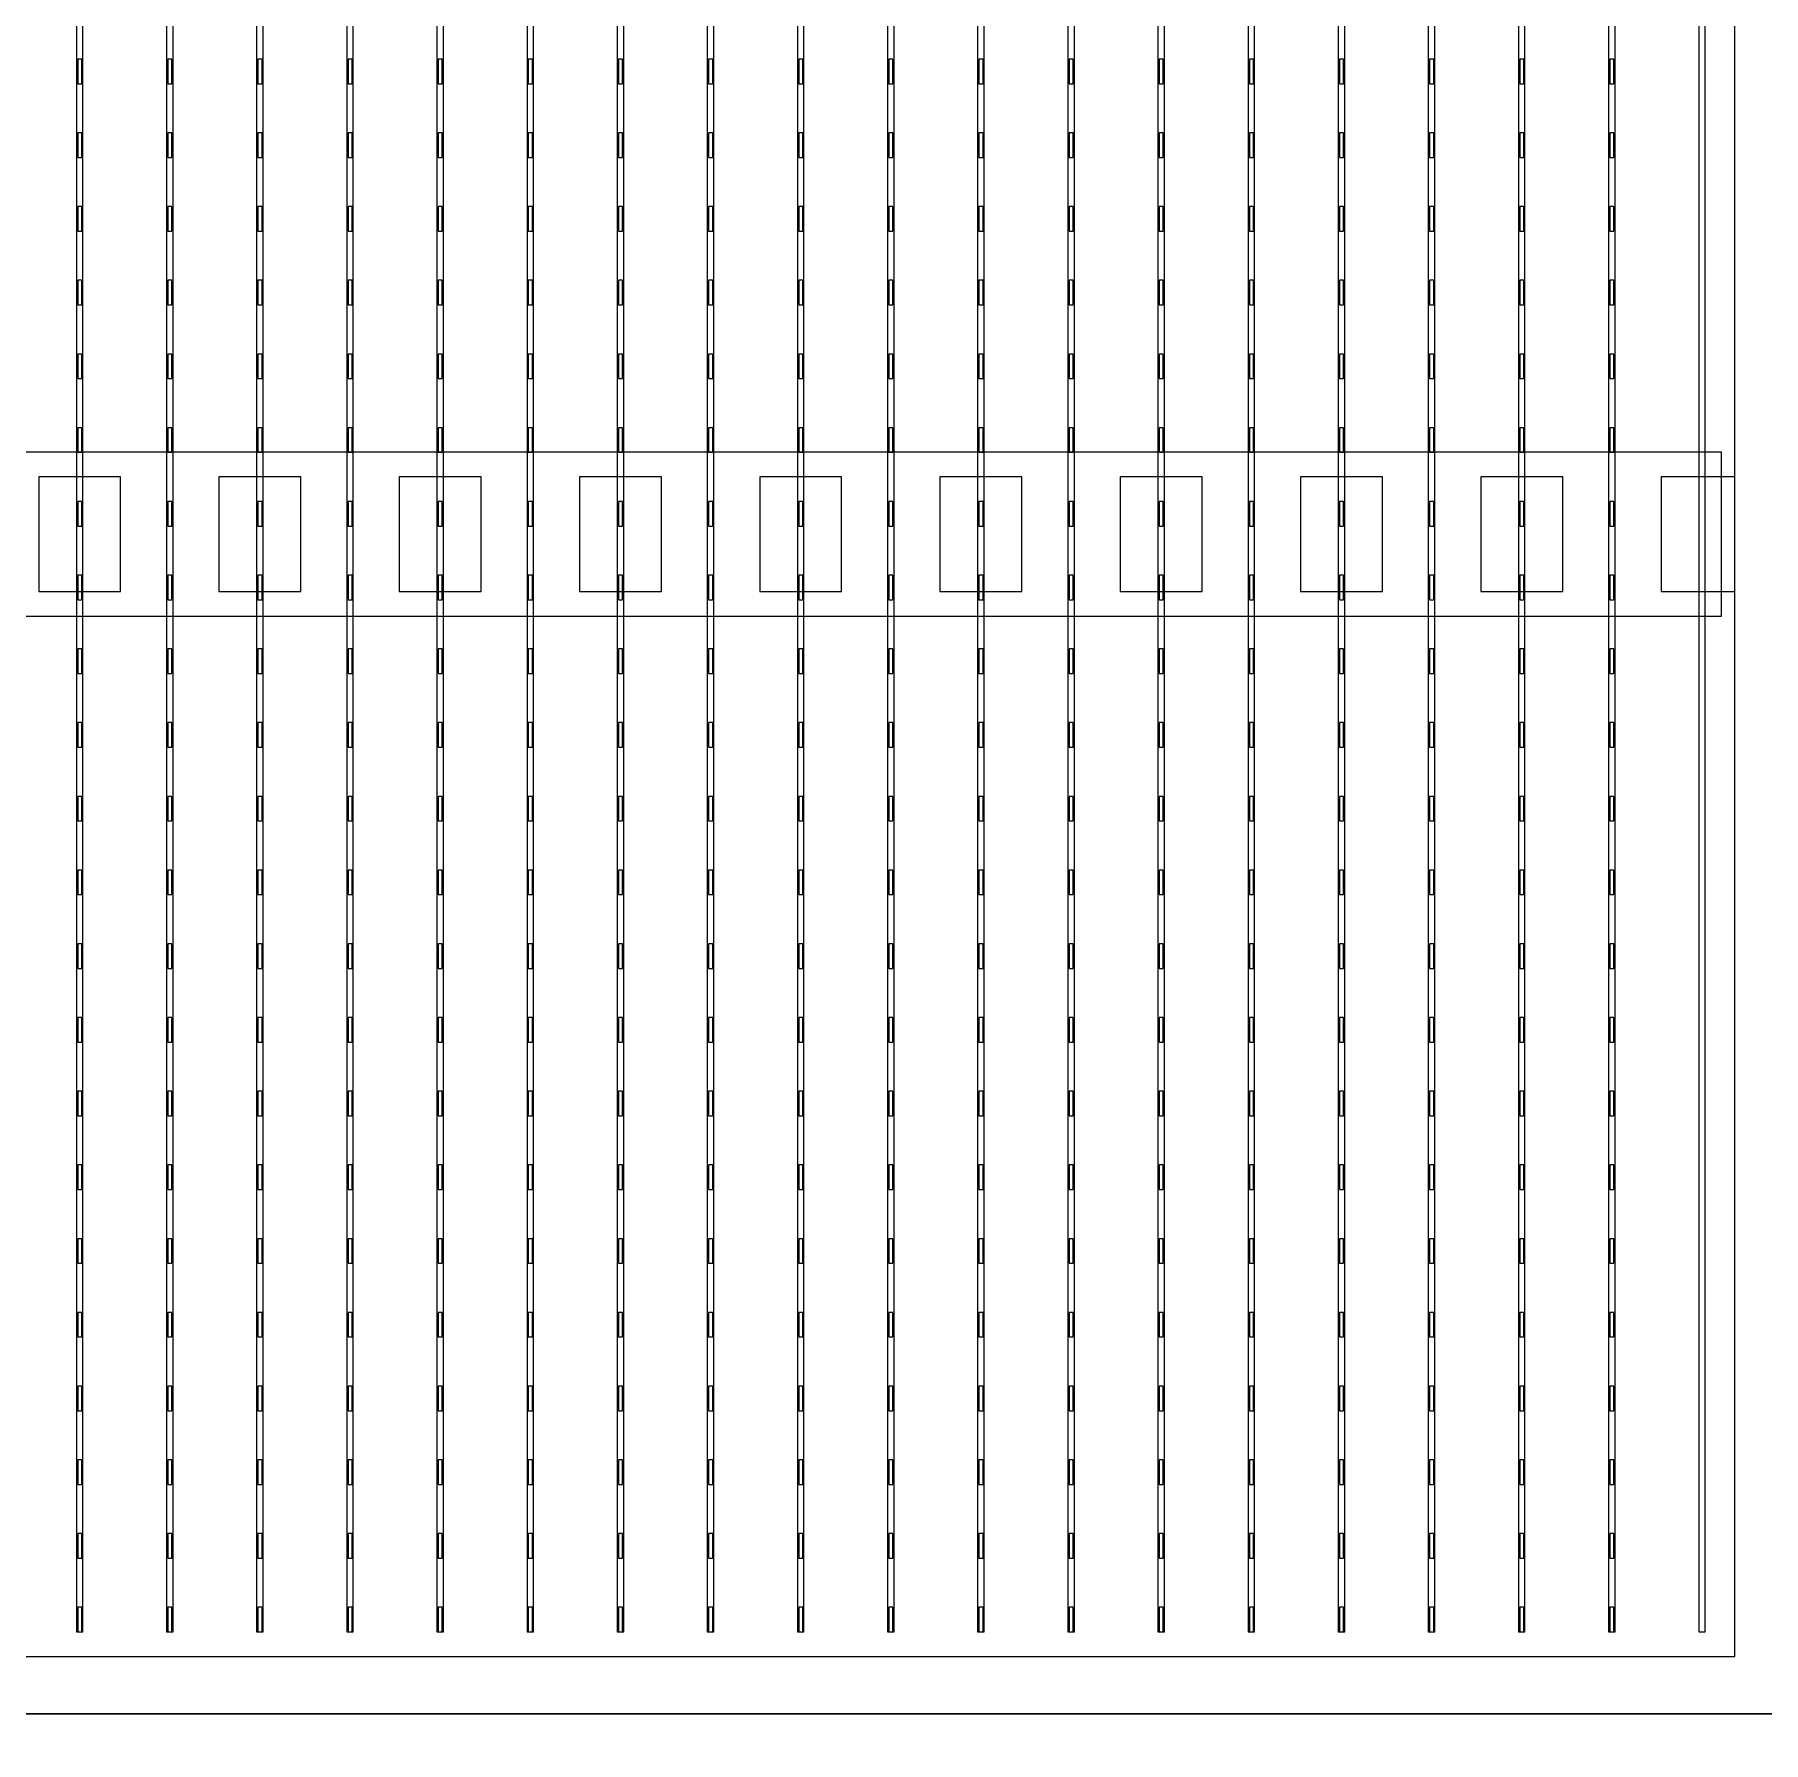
# Model space of a CAD drawing. Header units: millimetres. Extents: x -18 to 142, y -7 to 153.
# Drawn here: x 9.64 to 20.2, y 62.02 to 72.45 of the extents above; entities that cross this region are included whole.
import ezdxf

# ---------------------------------------------------------------- set-up
doc = ezdxf.new("R2010")
doc.units = ezdxf.units.MM
for name, color, linetype in [('BUSBARS', 3, 'Continuous'), ('CELLS', 5, 'Continuous'), ('CONTACT_PADS', 2, 'Continuous'), ('DICING', 4, 'Continuous'), ('FINGERS', 1, 'Continuous'), ('INSULATION', 2, 'Continuous')]:
    doc.layers.add(name, color=color, linetype=linetype)

msp = doc.modelspace()

# ---------------------------------------------------------------- linework, layer by layer
at = {"layer": 'BUSBARS'}
msp.add_lwpolyline([(19.94, 68.9), (19.94, 69.9), (-0.1, 69.9), (-0.1, 68.9), (19.94, 68.9)], close=True, dxfattribs=at)
at = {"layer": 'CELLS'}
for points in [[(20.37, 62.2), (20.37, 83.1), (-0.53, 83.1), (-0.53, 62.2), (20.37, 62.2)], [(20.37, 41.3), (20.37, 62.2), (-0.53, 62.2), (-0.53, 41.3), (20.37, 41.3)]]:
    msp.add_lwpolyline(points, close=True, dxfattribs=at)
at = {"layer": 'CONTACT_PADS'}
for points in [[(9.933, 72.15), (9.933, 72.3), (9.908, 72.3), (9.908, 72.15), (9.933, 72.15)], [(10.483, 72.15), (10.483, 72.3), (10.458, 72.3), (10.458, 72.15), (10.483, 72.15)], [(11.033, 72.15), (11.033, 72.3), (11.008, 72.3), (11.008, 72.15), (11.033, 72.15)], [(11.583, 72.15), (11.583, 72.3), (11.558, 72.3), (11.558, 72.15), (11.583, 72.15)], [(12.133, 72.15), (12.133, 72.3), (12.108, 72.3), (12.108, 72.15), (12.133, 72.15)], [(12.683, 72.15), (12.683, 72.3), (12.658, 72.3), (12.658, 72.15), (12.683, 72.15)], [(13.233, 72.15), (13.233, 72.3), (13.208, 72.3), (13.208, 72.15), (13.233, 72.15)], [(13.783, 72.15), (13.783, 72.3), (13.758, 72.3), (13.758, 72.15), (13.783, 72.15)], [(14.333, 72.15), (14.333, 72.3), (14.308, 72.3), (14.308, 72.15), (14.333, 72.15)], [(14.883, 72.15), (14.883, 72.3), (14.858, 72.3), (14.858, 72.15), (14.883, 72.15)], [(15.433, 72.15), (15.433, 72.3), (15.408, 72.3), (15.408, 72.15), (15.433, 72.15)], [(15.983, 72.15), (15.983, 72.3), (15.958, 72.3), (15.958, 72.15), (15.983, 72.15)], [(16.533, 72.15), (16.533, 72.3), (16.508, 72.3), (16.508, 72.15), (16.533, 72.15)], [(17.083, 72.15), (17.083, 72.3), (17.058, 72.3), (17.058, 72.15), (17.083, 72.15)], [(17.633, 72.15), (17.633, 72.3), (17.608, 72.3), (17.608, 72.15), (17.633, 72.15)], [(18.183, 72.15), (18.183, 72.3), (18.158, 72.3), (18.158, 72.15), (18.183, 72.15)], [(18.733, 72.15), (18.733, 72.3), (18.708, 72.3), (18.708, 72.15), (18.733, 72.15)], [(19.283, 72.15), (19.283, 72.3), (19.258, 72.3), (19.258, 72.15), (19.283, 72.15)], [(9.933, 71.7), (9.933, 71.85), (9.908, 71.85), (9.908, 71.7), (9.933, 71.7)], [(10.483, 71.7), (10.483, 71.85), (10.458, 71.85), (10.458, 71.7), (10.483, 71.7)], [(11.033, 71.7), (11.033, 71.85), (11.008, 71.85), (11.008, 71.7), (11.033, 71.7)], [(11.583, 71.7), (11.583, 71.85), (11.558, 71.85), (11.558, 71.7), (11.583, 71.7)], [(12.133, 71.7), (12.133, 71.85), (12.108, 71.85), (12.108, 71.7), (12.133, 71.7)], [(12.683, 71.7), (12.683, 71.85), (12.658, 71.85), (12.658, 71.7), (12.683, 71.7)], [(13.233, 71.7), (13.233, 71.85), (13.208, 71.85), (13.208, 71.7), (13.233, 71.7)], [(13.783, 71.7), (13.783, 71.85), (13.758, 71.85), (13.758, 71.7), (13.783, 71.7)], [(14.333, 71.7), (14.333, 71.85), (14.308, 71.85), (14.308, 71.7), (14.333, 71.7)], [(14.883, 71.7), (14.883, 71.85), (14.858, 71.85), (14.858, 71.7), (14.883, 71.7)], [(15.433, 71.7), (15.433, 71.85), (15.408, 71.85), (15.408, 71.7), (15.433, 71.7)], [(15.983, 71.7), (15.983, 71.85), (15.958, 71.85), (15.958, 71.7), (15.983, 71.7)], [(16.533, 71.7), (16.533, 71.85), (16.508, 71.85), (16.508, 71.7), (16.533, 71.7)], [(17.083, 71.7), (17.083, 71.85), (17.058, 71.85), (17.058, 71.7), (17.083, 71.7)], [(17.633, 71.7), (17.633, 71.85), (17.608, 71.85), (17.608, 71.7), (17.633, 71.7)], [(18.183, 71.7), (18.183, 71.85), (18.158, 71.85), (18.158, 71.7), (18.183, 71.7)], [(18.733, 71.7), (18.733, 71.85), (18.708, 71.85), (18.708, 71.7), (18.733, 71.7)], [(19.283, 71.7), (19.283, 71.85), (19.258, 71.85), (19.258, 71.7), (19.283, 71.7)], [(9.933, 71.25), (9.933, 71.4), (9.908, 71.4), (9.908, 71.25), (9.933, 71.25)], [(10.483, 71.25), (10.483, 71.4), (10.458, 71.4), (10.458, 71.25), (10.483, 71.25)], [(11.033, 71.25), (11.033, 71.4), (11.008, 71.4), (11.008, 71.25), (11.033, 71.25)], [(11.583, 71.25), (11.583, 71.4), (11.558, 71.4), (11.558, 71.25), (11.583, 71.25)], [(12.133, 71.25), (12.133, 71.4), (12.108, 71.4), (12.108, 71.25), (12.133, 71.25)], [(12.683, 71.25), (12.683, 71.4), (12.658, 71.4), (12.658, 71.25), (12.683, 71.25)], [(13.233, 71.25), (13.233, 71.4), (13.208, 71.4), (13.208, 71.25), (13.233, 71.25)], [(13.783, 71.25), (13.783, 71.4), (13.758, 71.4), (13.758, 71.25), (13.783, 71.25)], [(14.333, 71.25), (14.333, 71.4), (14.308, 71.4), (14.308, 71.25), (14.333, 71.25)], [(14.883, 71.25), (14.883, 71.4), (14.858, 71.4), (14.858, 71.25), (14.883, 71.25)], [(15.433, 71.25), (15.433, 71.4), (15.408, 71.4), (15.408, 71.25), (15.433, 71.25)], [(15.983, 71.25), (15.983, 71.4), (15.958, 71.4), (15.958, 71.25), (15.983, 71.25)], [(16.533, 71.25), (16.533, 71.4), (16.508, 71.4), (16.508, 71.25), (16.533, 71.25)], [(17.083, 71.25), (17.083, 71.4), (17.058, 71.4), (17.058, 71.25), (17.083, 71.25)], [(17.633, 71.25), (17.633, 71.4), (17.608, 71.4), (17.608, 71.25), (17.633, 71.25)], [(18.183, 71.25), (18.183, 71.4), (18.158, 71.4), (18.158, 71.25), (18.183, 71.25)], [(18.733, 71.25), (18.733, 71.4), (18.708, 71.4), (18.708, 71.25), (18.733, 71.25)], [(19.283, 71.25), (19.283, 71.4), (19.258, 71.4), (19.258, 71.25), (19.283, 71.25)], [(9.933, 70.8), (9.933, 70.95), (9.908, 70.95), (9.908, 70.8), (9.933, 70.8)], [(10.483, 70.8), (10.483, 70.95), (10.458, 70.95), (10.458, 70.8), (10.483, 70.8)], [(11.033, 70.8), (11.033, 70.95), (11.008, 70.95), (11.008, 70.8), (11.033, 70.8)], [(11.583, 70.8), (11.583, 70.95), (11.558, 70.95), (11.558, 70.8), (11.583, 70.8)], [(12.133, 70.8), (12.133, 70.95), (12.108, 70.95), (12.108, 70.8), (12.133, 70.8)], [(12.683, 70.8), (12.683, 70.95), (12.658, 70.95), (12.658, 70.8), (12.683, 70.8)], [(13.233, 70.8), (13.233, 70.95), (13.208, 70.95), (13.208, 70.8), (13.233, 70.8)], [(13.783, 70.8), (13.783, 70.95), (13.758, 70.95), (13.758, 70.8), (13.783, 70.8)], [(14.333, 70.8), (14.333, 70.95), (14.308, 70.95), (14.308, 70.8), (14.333, 70.8)], [(14.883, 70.8), (14.883, 70.95), (14.858, 70.95), (14.858, 70.8), (14.883, 70.8)], [(15.433, 70.8), (15.433, 70.95), (15.408, 70.95), (15.408, 70.8), (15.433, 70.8)], [(15.983, 70.8), (15.983, 70.95), (15.958, 70.95), (15.958, 70.8), (15.983, 70.8)], [(16.533, 70.8), (16.533, 70.95), (16.508, 70.95), (16.508, 70.8), (16.533, 70.8)], [(17.083, 70.8), (17.083, 70.95), (17.058, 70.95), (17.058, 70.8), (17.083, 70.8)], [(17.633, 70.8), (17.633, 70.95), (17.608, 70.95), (17.608, 70.8), (17.633, 70.8)], [(18.183, 70.8), (18.183, 70.95), (18.158, 70.95), (18.158, 70.8), (18.183, 70.8)], [(18.733, 70.8), (18.733, 70.95), (18.708, 70.95), (18.708, 70.8), (18.733, 70.8)], [(19.283, 70.8), (19.283, 70.95), (19.258, 70.95), (19.258, 70.8), (19.283, 70.8)], [(9.933, 70.35), (9.933, 70.5), (9.908, 70.5), (9.908, 70.35), (9.933, 70.35)], [(10.483, 70.35), (10.483, 70.5), (10.458, 70.5), (10.458, 70.35), (10.483, 70.35)], [(11.033, 70.35), (11.033, 70.5), (11.008, 70.5), (11.008, 70.35), (11.033, 70.35)], [(11.583, 70.35), (11.583, 70.5), (11.558, 70.5), (11.558, 70.35), (11.583, 70.35)], [(12.133, 70.35), (12.133, 70.5), (12.108, 70.5), (12.108, 70.35), (12.133, 70.35)], [(12.683, 70.35), (12.683, 70.5), (12.658, 70.5), (12.658, 70.35), (12.683, 70.35)], [(13.233, 70.35), (13.233, 70.5), (13.208, 70.5), (13.208, 70.35), (13.233, 70.35)], [(13.783, 70.35), (13.783, 70.5), (13.758, 70.5), (13.758, 70.35), (13.783, 70.35)], [(14.333, 70.35), (14.333, 70.5), (14.308, 70.5), (14.308, 70.35), (14.333, 70.35)], [(14.883, 70.35), (14.883, 70.5), (14.858, 70.5), (14.858, 70.35), (14.883, 70.35)], [(15.433, 70.35), (15.433, 70.5), (15.408, 70.5), (15.408, 70.35), (15.433, 70.35)], [(15.983, 70.35), (15.983, 70.5), (15.958, 70.5), (15.958, 70.35), (15.983, 70.35)], [(16.533, 70.35), (16.533, 70.5), (16.508, 70.5), (16.508, 70.35), (16.533, 70.35)], [(17.083, 70.35), (17.083, 70.5), (17.058, 70.5), (17.058, 70.35), (17.083, 70.35)], [(17.633, 70.35), (17.633, 70.5), (17.608, 70.5), (17.608, 70.35), (17.633, 70.35)], [(18.183, 70.35), (18.183, 70.5), (18.158, 70.5), (18.158, 70.35), (18.183, 70.35)], [(18.733, 70.35), (18.733, 70.5), (18.708, 70.5), (18.708, 70.35), (18.733, 70.35)], [(19.283, 70.35), (19.283, 70.5), (19.258, 70.5), (19.258, 70.35), (19.283, 70.35)], [(9.933, 69.9), (9.933, 70.05), (9.908, 70.05), (9.908, 69.9), (9.933, 69.9)], [(10.483, 69.9), (10.483, 70.05), (10.458, 70.05), (10.458, 69.9), (10.483, 69.9)], [(11.033, 69.9), (11.033, 70.05), (11.008, 70.05), (11.008, 69.9), (11.033, 69.9)], [(11.583, 69.9), (11.583, 70.05), (11.558, 70.05), (11.558, 69.9), (11.583, 69.9)], [(12.133, 69.9), (12.133, 70.05), (12.108, 70.05), (12.108, 69.9), (12.133, 69.9)], [(12.683, 69.9), (12.683, 70.05), (12.658, 70.05), (12.658, 69.9), (12.683, 69.9)], [(13.233, 69.9), (13.233, 70.05), (13.208, 70.05), (13.208, 69.9), (13.233, 69.9)], [(13.783, 69.9), (13.783, 70.05), (13.758, 70.05), (13.758, 69.9), (13.783, 69.9)], [(14.333, 69.9), (14.333, 70.05), (14.308, 70.05), (14.308, 69.9), (14.333, 69.9)], [(14.883, 69.9), (14.883, 70.05), (14.858, 70.05), (14.858, 69.9), (14.883, 69.9)], [(15.433, 69.9), (15.433, 70.05), (15.408, 70.05), (15.408, 69.9), (15.433, 69.9)], [(15.983, 69.9), (15.983, 70.05), (15.958, 70.05), (15.958, 69.9), (15.983, 69.9)], [(16.533, 69.9), (16.533, 70.05), (16.508, 70.05), (16.508, 69.9), (16.533, 69.9)], [(17.083, 69.9), (17.083, 70.05), (17.058, 70.05), (17.058, 69.9), (17.083, 69.9)], [(17.633, 69.9), (17.633, 70.05), (17.608, 70.05), (17.608, 69.9), (17.633, 69.9)], [(18.183, 69.9), (18.183, 70.05), (18.158, 70.05), (18.158, 69.9), (18.183, 69.9)], [(18.733, 69.9), (18.733, 70.05), (18.708, 70.05), (18.708, 69.9), (18.733, 69.9)], [(19.283, 69.9), (19.283, 70.05), (19.258, 70.05), (19.258, 69.9), (19.283, 69.9)], [(9.933, 69.45), (9.933, 69.6), (9.908, 69.6), (9.908, 69.45), (9.933, 69.45)], [(10.483, 69.45), (10.483, 69.6), (10.458, 69.6), (10.458, 69.45), (10.483, 69.45)], [(11.033, 69.45), (11.033, 69.6), (11.008, 69.6), (11.008, 69.45), (11.033, 69.45)], [(11.583, 69.45), (11.583, 69.6), (11.558, 69.6), (11.558, 69.45), (11.583, 69.45)], [(12.133, 69.45), (12.133, 69.6), (12.108, 69.6), (12.108, 69.45), (12.133, 69.45)], [(12.683, 69.45), (12.683, 69.6), (12.658, 69.6), (12.658, 69.45), (12.683, 69.45)], [(13.233, 69.45), (13.233, 69.6), (13.208, 69.6), (13.208, 69.45), (13.233, 69.45)], [(13.783, 69.45), (13.783, 69.6), (13.758, 69.6), (13.758, 69.45), (13.783, 69.45)], [(14.333, 69.45), (14.333, 69.6), (14.308, 69.6), (14.308, 69.45), (14.333, 69.45)], [(14.883, 69.45), (14.883, 69.6), (14.858, 69.6), (14.858, 69.45), (14.883, 69.45)], [(15.433, 69.45), (15.433, 69.6), (15.408, 69.6), (15.408, 69.45), (15.433, 69.45)], [(15.983, 69.45), (15.983, 69.6), (15.958, 69.6), (15.958, 69.45), (15.983, 69.45)], [(16.533, 69.45), (16.533, 69.6), (16.508, 69.6), (16.508, 69.45), (16.533, 69.45)], [(17.083, 69.45), (17.083, 69.6), (17.058, 69.6), (17.058, 69.45), (17.083, 69.45)], [(17.633, 69.45), (17.633, 69.6), (17.608, 69.6), (17.608, 69.45), (17.633, 69.45)], [(18.183, 69.45), (18.183, 69.6), (18.158, 69.6), (18.158, 69.45), (18.183, 69.45)], [(18.733, 69.45), (18.733, 69.6), (18.708, 69.6), (18.708, 69.45), (18.733, 69.45)], [(19.283, 69.45), (19.283, 69.6), (19.258, 69.6), (19.258, 69.45), (19.283, 69.45)], [(9.933, 69), (9.933, 69.15), (9.908, 69.15), (9.908, 69), (9.933, 69)], [(10.483, 69), (10.483, 69.15), (10.458, 69.15), (10.458, 69), (10.483, 69)], [(11.033, 69), (11.033, 69.15), (11.008, 69.15), (11.008, 69), (11.033, 69)], [(11.583, 69), (11.583, 69.15), (11.558, 69.15), (11.558, 69), (11.583, 69)], [(12.133, 69), (12.133, 69.15), (12.108, 69.15), (12.108, 69), (12.133, 69)], [(12.683, 69), (12.683, 69.15), (12.658, 69.15), (12.658, 69), (12.683, 69)], [(13.233, 69), (13.233, 69.15), (13.208, 69.15), (13.208, 69), (13.233, 69)], [(13.783, 69), (13.783, 69.15), (13.758, 69.15), (13.758, 69), (13.783, 69)], [(14.333, 69), (14.333, 69.15), (14.308, 69.15), (14.308, 69), (14.333, 69)], [(14.883, 69), (14.883, 69.15), (14.858, 69.15), (14.858, 69), (14.883, 69)], [(15.433, 69), (15.433, 69.15), (15.408, 69.15), (15.408, 69), (15.433, 69)], [(15.983, 69), (15.983, 69.15), (15.958, 69.15), (15.958, 69), (15.983, 69)], [(16.533, 69), (16.533, 69.15), (16.508, 69.15), (16.508, 69), (16.533, 69)], [(17.083, 69), (17.083, 69.15), (17.058, 69.15), (17.058, 69), (17.083, 69)], [(17.633, 69), (17.633, 69.15), (17.608, 69.15), (17.608, 69), (17.633, 69)], [(18.183, 69), (18.183, 69.15), (18.158, 69.15), (18.158, 69), (18.183, 69)], [(18.733, 69), (18.733, 69.15), (18.708, 69.15), (18.708, 69), (18.733, 69)], [(19.283, 69), (19.283, 69.15), (19.258, 69.15), (19.258, 69), (19.283, 69)], [(9.933, 68.55), (9.933, 68.7), (9.908, 68.7), (9.908, 68.55), (9.933, 68.55)], [(10.483, 68.55), (10.483, 68.7), (10.458, 68.7), (10.458, 68.55), (10.483, 68.55)], [(11.033, 68.55), (11.033, 68.7), (11.008, 68.7), (11.008, 68.55), (11.033, 68.55)], [(11.583, 68.55), (11.583, 68.7), (11.558, 68.7), (11.558, 68.55), (11.583, 68.55)], [(12.133, 68.55), (12.133, 68.7), (12.108, 68.7), (12.108, 68.55), (12.133, 68.55)], [(12.683, 68.55), (12.683, 68.7), (12.658, 68.7), (12.658, 68.55), (12.683, 68.55)], [(13.233, 68.55), (13.233, 68.7), (13.208, 68.7), (13.208, 68.55), (13.233, 68.55)], [(13.783, 68.55), (13.783, 68.7), (13.758, 68.7), (13.758, 68.55), (13.783, 68.55)], [(14.333, 68.55), (14.333, 68.7), (14.308, 68.7), (14.308, 68.55), (14.333, 68.55)], [(14.883, 68.55), (14.883, 68.7), (14.858, 68.7), (14.858, 68.55), (14.883, 68.55)], [(15.433, 68.55), (15.433, 68.7), (15.408, 68.7), (15.408, 68.55), (15.433, 68.55)], [(15.983, 68.55), (15.983, 68.7), (15.958, 68.7), (15.958, 68.55), (15.983, 68.55)], [(16.533, 68.55), (16.533, 68.7), (16.508, 68.7), (16.508, 68.55), (16.533, 68.55)], [(17.083, 68.55), (17.083, 68.7), (17.058, 68.7), (17.058, 68.55), (17.083, 68.55)], [(17.633, 68.55), (17.633, 68.7), (17.608, 68.7), (17.608, 68.55), (17.633, 68.55)], [(18.183, 68.55), (18.183, 68.7), (18.158, 68.7), (18.158, 68.55), (18.183, 68.55)], [(18.733, 68.55), (18.733, 68.7), (18.708, 68.7), (18.708, 68.55), (18.733, 68.55)], [(19.283, 68.55), (19.283, 68.7), (19.258, 68.7), (19.258, 68.55), (19.283, 68.55)], [(9.933, 68.1), (9.933, 68.25), (9.908, 68.25), (9.908, 68.1), (9.933, 68.1)], [(10.483, 68.1), (10.483, 68.25), (10.458, 68.25), (10.458, 68.1), (10.483, 68.1)], [(11.033, 68.1), (11.033, 68.25), (11.008, 68.25), (11.008, 68.1), (11.033, 68.1)], [(11.583, 68.1), (11.583, 68.25), (11.558, 68.25), (11.558, 68.1), (11.583, 68.1)], [(12.133, 68.1), (12.133, 68.25), (12.108, 68.25), (12.108, 68.1), (12.133, 68.1)], [(12.683, 68.1), (12.683, 68.25), (12.658, 68.25), (12.658, 68.1), (12.683, 68.1)], [(13.233, 68.1), (13.233, 68.25), (13.208, 68.25), (13.208, 68.1), (13.233, 68.1)], [(13.783, 68.1), (13.783, 68.25), (13.758, 68.25), (13.758, 68.1), (13.783, 68.1)], [(14.333, 68.1), (14.333, 68.25), (14.308, 68.25), (14.308, 68.1), (14.333, 68.1)], [(14.883, 68.1), (14.883, 68.25), (14.858, 68.25), (14.858, 68.1), (14.883, 68.1)], [(15.433, 68.1), (15.433, 68.25), (15.408, 68.25), (15.408, 68.1), (15.433, 68.1)], [(15.983, 68.1), (15.983, 68.25), (15.958, 68.25), (15.958, 68.1), (15.983, 68.1)], [(16.533, 68.1), (16.533, 68.25), (16.508, 68.25), (16.508, 68.1), (16.533, 68.1)], [(17.083, 68.1), (17.083, 68.25), (17.058, 68.25), (17.058, 68.1), (17.083, 68.1)], [(17.633, 68.1), (17.633, 68.25), (17.608, 68.25), (17.608, 68.1), (17.633, 68.1)], [(18.183, 68.1), (18.183, 68.25), (18.158, 68.25), (18.158, 68.1), (18.183, 68.1)], [(18.733, 68.1), (18.733, 68.25), (18.708, 68.25), (18.708, 68.1), (18.733, 68.1)], [(19.283, 68.1), (19.283, 68.25), (19.258, 68.25), (19.258, 68.1), (19.283, 68.1)], [(9.933, 67.65), (9.933, 67.8), (9.908, 67.8), (9.908, 67.65), (9.933, 67.65)], [(10.483, 67.65), (10.483, 67.8), (10.458, 67.8), (10.458, 67.65), (10.483, 67.65)], [(11.033, 67.65), (11.033, 67.8), (11.008, 67.8), (11.008, 67.65), (11.033, 67.65)], [(11.583, 67.65), (11.583, 67.8), (11.558, 67.8), (11.558, 67.65), (11.583, 67.65)], [(12.133, 67.65), (12.133, 67.8), (12.108, 67.8), (12.108, 67.65), (12.133, 67.65)], [(12.683, 67.65), (12.683, 67.8), (12.658, 67.8), (12.658, 67.65), (12.683, 67.65)], [(13.233, 67.65), (13.233, 67.8), (13.208, 67.8), (13.208, 67.65), (13.233, 67.65)], [(13.783, 67.65), (13.783, 67.8), (13.758, 67.8), (13.758, 67.65), (13.783, 67.65)], [(14.333, 67.65), (14.333, 67.8), (14.308, 67.8), (14.308, 67.65), (14.333, 67.65)], [(14.883, 67.65), (14.883, 67.8), (14.858, 67.8), (14.858, 67.65), (14.883, 67.65)], [(15.433, 67.65), (15.433, 67.8), (15.408, 67.8), (15.408, 67.65), (15.433, 67.65)], [(15.983, 67.65), (15.983, 67.8), (15.958, 67.8), (15.958, 67.65), (15.983, 67.65)], [(16.533, 67.65), (16.533, 67.8), (16.508, 67.8), (16.508, 67.65), (16.533, 67.65)], [(17.083, 67.65), (17.083, 67.8), (17.058, 67.8), (17.058, 67.65), (17.083, 67.65)], [(17.633, 67.65), (17.633, 67.8), (17.608, 67.8), (17.608, 67.65), (17.633, 67.65)], [(18.183, 67.65), (18.183, 67.8), (18.158, 67.8), (18.158, 67.65), (18.183, 67.65)], [(18.733, 67.65), (18.733, 67.8), (18.708, 67.8), (18.708, 67.65), (18.733, 67.65)], [(19.283, 67.65), (19.283, 67.8), (19.258, 67.8), (19.258, 67.65), (19.283, 67.65)], [(9.933, 67.2), (9.933, 67.35), (9.908, 67.35), (9.908, 67.2), (9.933, 67.2)], [(10.483, 67.2), (10.483, 67.35), (10.458, 67.35), (10.458, 67.2), (10.483, 67.2)], [(11.033, 67.2), (11.033, 67.35), (11.008, 67.35), (11.008, 67.2), (11.033, 67.2)], [(11.583, 67.2), (11.583, 67.35), (11.558, 67.35), (11.558, 67.2), (11.583, 67.2)], [(12.133, 67.2), (12.133, 67.35), (12.108, 67.35), (12.108, 67.2), (12.133, 67.2)], [(12.683, 67.2), (12.683, 67.35), (12.658, 67.35), (12.658, 67.2), (12.683, 67.2)], [(13.233, 67.2), (13.233, 67.35), (13.208, 67.35), (13.208, 67.2), (13.233, 67.2)], [(13.783, 67.2), (13.783, 67.35), (13.758, 67.35), (13.758, 67.2), (13.783, 67.2)], [(14.333, 67.2), (14.333, 67.35), (14.308, 67.35), (14.308, 67.2), (14.333, 67.2)], [(14.883, 67.2), (14.883, 67.35), (14.858, 67.35), (14.858, 67.2), (14.883, 67.2)], [(15.433, 67.2), (15.433, 67.35), (15.408, 67.35), (15.408, 67.2), (15.433, 67.2)], [(15.983, 67.2), (15.983, 67.35), (15.958, 67.35), (15.958, 67.2), (15.983, 67.2)], [(16.533, 67.2), (16.533, 67.35), (16.508, 67.35), (16.508, 67.2), (16.533, 67.2)], [(17.083, 67.2), (17.083, 67.35), (17.058, 67.35), (17.058, 67.2), (17.083, 67.2)], [(17.633, 67.2), (17.633, 67.35), (17.608, 67.35), (17.608, 67.2), (17.633, 67.2)], [(18.183, 67.2), (18.183, 67.35), (18.158, 67.35), (18.158, 67.2), (18.183, 67.2)], [(18.733, 67.2), (18.733, 67.35), (18.708, 67.35), (18.708, 67.2), (18.733, 67.2)], [(19.283, 67.2), (19.283, 67.35), (19.258, 67.35), (19.258, 67.2), (19.283, 67.2)], [(9.933, 66.75), (9.933, 66.9), (9.908, 66.9), (9.908, 66.75), (9.933, 66.75)], [(10.483, 66.75), (10.483, 66.9), (10.458, 66.9), (10.458, 66.75), (10.483, 66.75)], [(11.033, 66.75), (11.033, 66.9), (11.008, 66.9), (11.008, 66.75), (11.033, 66.75)], [(11.583, 66.75), (11.583, 66.9), (11.558, 66.9), (11.558, 66.75), (11.583, 66.75)], [(12.133, 66.75), (12.133, 66.9), (12.108, 66.9), (12.108, 66.75), (12.133, 66.75)], [(12.683, 66.75), (12.683, 66.9), (12.658, 66.9), (12.658, 66.75), (12.683, 66.75)], [(13.233, 66.75), (13.233, 66.9), (13.208, 66.9), (13.208, 66.75), (13.233, 66.75)], [(13.783, 66.75), (13.783, 66.9), (13.758, 66.9), (13.758, 66.75), (13.783, 66.75)], [(14.333, 66.75), (14.333, 66.9), (14.308, 66.9), (14.308, 66.75), (14.333, 66.75)], [(14.883, 66.75), (14.883, 66.9), (14.858, 66.9), (14.858, 66.75), (14.883, 66.75)], [(15.433, 66.75), (15.433, 66.9), (15.408, 66.9), (15.408, 66.75), (15.433, 66.75)], [(15.983, 66.75), (15.983, 66.9), (15.958, 66.9), (15.958, 66.75), (15.983, 66.75)], [(16.533, 66.75), (16.533, 66.9), (16.508, 66.9), (16.508, 66.75), (16.533, 66.75)], [(17.083, 66.75), (17.083, 66.9), (17.058, 66.9), (17.058, 66.75), (17.083, 66.75)], [(17.633, 66.75), (17.633, 66.9), (17.608, 66.9), (17.608, 66.75), (17.633, 66.75)], [(18.183, 66.75), (18.183, 66.9), (18.158, 66.9), (18.158, 66.75), (18.183, 66.75)], [(18.733, 66.75), (18.733, 66.9), (18.708, 66.9), (18.708, 66.75), (18.733, 66.75)], [(19.283, 66.75), (19.283, 66.9), (19.258, 66.9), (19.258, 66.75), (19.283, 66.75)], [(9.933, 66.3), (9.933, 66.45), (9.908, 66.45), (9.908, 66.3), (9.933, 66.3)], [(10.483, 66.3), (10.483, 66.45), (10.458, 66.45), (10.458, 66.3), (10.483, 66.3)], [(11.033, 66.3), (11.033, 66.45), (11.008, 66.45), (11.008, 66.3), (11.033, 66.3)], [(11.583, 66.3), (11.583, 66.45), (11.558, 66.45), (11.558, 66.3), (11.583, 66.3)], [(12.133, 66.3), (12.133, 66.45), (12.108, 66.45), (12.108, 66.3), (12.133, 66.3)], [(12.683, 66.3), (12.683, 66.45), (12.658, 66.45), (12.658, 66.3), (12.683, 66.3)], [(13.233, 66.3), (13.233, 66.45), (13.208, 66.45), (13.208, 66.3), (13.233, 66.3)], [(13.783, 66.3), (13.783, 66.45), (13.758, 66.45), (13.758, 66.3), (13.783, 66.3)], [(14.333, 66.3), (14.333, 66.45), (14.308, 66.45), (14.308, 66.3), (14.333, 66.3)], [(14.883, 66.3), (14.883, 66.45), (14.858, 66.45), (14.858, 66.3), (14.883, 66.3)], [(15.433, 66.3), (15.433, 66.45), (15.408, 66.45), (15.408, 66.3), (15.433, 66.3)], [(15.983, 66.3), (15.983, 66.45), (15.958, 66.45), (15.958, 66.3), (15.983, 66.3)], [(16.533, 66.3), (16.533, 66.45), (16.508, 66.45), (16.508, 66.3), (16.533, 66.3)], [(17.083, 66.3), (17.083, 66.45), (17.058, 66.45), (17.058, 66.3), (17.083, 66.3)], [(17.633, 66.3), (17.633, 66.45), (17.608, 66.45), (17.608, 66.3), (17.633, 66.3)], [(18.183, 66.3), (18.183, 66.45), (18.158, 66.45), (18.158, 66.3), (18.183, 66.3)], [(18.733, 66.3), (18.733, 66.45), (18.708, 66.45), (18.708, 66.3), (18.733, 66.3)], [(19.283, 66.3), (19.283, 66.45), (19.258, 66.45), (19.258, 66.3), (19.283, 66.3)], [(9.933, 65.85), (9.933, 66), (9.908, 66), (9.908, 65.85), (9.933, 65.85)], [(10.483, 65.85), (10.483, 66), (10.458, 66), (10.458, 65.85), (10.483, 65.85)], [(11.033, 65.85), (11.033, 66), (11.008, 66), (11.008, 65.85), (11.033, 65.85)], [(11.583, 65.85), (11.583, 66), (11.558, 66), (11.558, 65.85), (11.583, 65.85)], [(12.133, 65.85), (12.133, 66), (12.108, 66), (12.108, 65.85), (12.133, 65.85)], [(12.683, 65.85), (12.683, 66), (12.658, 66), (12.658, 65.85), (12.683, 65.85)], [(13.233, 65.85), (13.233, 66), (13.208, 66), (13.208, 65.85), (13.233, 65.85)], [(13.783, 65.85), (13.783, 66), (13.758, 66), (13.758, 65.85), (13.783, 65.85)], [(14.333, 65.85), (14.333, 66), (14.308, 66), (14.308, 65.85), (14.333, 65.85)], [(14.883, 65.85), (14.883, 66), (14.858, 66), (14.858, 65.85), (14.883, 65.85)], [(15.433, 65.85), (15.433, 66), (15.408, 66), (15.408, 65.85), (15.433, 65.85)], [(15.983, 65.85), (15.983, 66), (15.958, 66), (15.958, 65.85), (15.983, 65.85)], [(16.533, 65.85), (16.533, 66), (16.508, 66), (16.508, 65.85), (16.533, 65.85)], [(17.083, 65.85), (17.083, 66), (17.058, 66), (17.058, 65.85), (17.083, 65.85)], [(17.633, 65.85), (17.633, 66), (17.608, 66), (17.608, 65.85), (17.633, 65.85)], [(18.183, 65.85), (18.183, 66), (18.158, 66), (18.158, 65.85), (18.183, 65.85)], [(18.733, 65.85), (18.733, 66), (18.708, 66), (18.708, 65.85), (18.733, 65.85)], [(19.283, 65.85), (19.283, 66), (19.258, 66), (19.258, 65.85), (19.283, 65.85)], [(9.933, 65.4), (9.933, 65.55), (9.908, 65.55), (9.908, 65.4), (9.933, 65.4)], [(10.483, 65.4), (10.483, 65.55), (10.458, 65.55), (10.458, 65.4), (10.483, 65.4)], [(11.033, 65.4), (11.033, 65.55), (11.008, 65.55), (11.008, 65.4), (11.033, 65.4)], [(11.583, 65.4), (11.583, 65.55), (11.558, 65.55), (11.558, 65.4), (11.583, 65.4)], [(12.133, 65.4), (12.133, 65.55), (12.108, 65.55), (12.108, 65.4), (12.133, 65.4)], [(12.683, 65.4), (12.683, 65.55), (12.658, 65.55), (12.658, 65.4), (12.683, 65.4)], [(13.233, 65.4), (13.233, 65.55), (13.208, 65.55), (13.208, 65.4), (13.233, 65.4)], [(13.783, 65.4), (13.783, 65.55), (13.758, 65.55), (13.758, 65.4), (13.783, 65.4)], [(14.333, 65.4), (14.333, 65.55), (14.308, 65.55), (14.308, 65.4), (14.333, 65.4)], [(14.883, 65.4), (14.883, 65.55), (14.858, 65.55), (14.858, 65.4), (14.883, 65.4)], [(15.433, 65.4), (15.433, 65.55), (15.408, 65.55), (15.408, 65.4), (15.433, 65.4)], [(15.983, 65.4), (15.983, 65.55), (15.958, 65.55), (15.958, 65.4), (15.983, 65.4)], [(16.533, 65.4), (16.533, 65.55), (16.508, 65.55), (16.508, 65.4), (16.533, 65.4)], [(17.083, 65.4), (17.083, 65.55), (17.058, 65.55), (17.058, 65.4), (17.083, 65.4)], [(17.633, 65.4), (17.633, 65.55), (17.608, 65.55), (17.608, 65.4), (17.633, 65.4)], [(18.183, 65.4), (18.183, 65.55), (18.158, 65.55), (18.158, 65.4), (18.183, 65.4)], [(18.733, 65.4), (18.733, 65.55), (18.708, 65.55), (18.708, 65.4), (18.733, 65.4)], [(19.283, 65.4), (19.283, 65.55), (19.258, 65.55), (19.258, 65.4), (19.283, 65.4)], [(9.933, 64.95), (9.933, 65.1), (9.908, 65.1), (9.908, 64.95), (9.933, 64.95)], [(10.483, 64.95), (10.483, 65.1), (10.458, 65.1), (10.458, 64.95), (10.483, 64.95)], [(11.033, 64.95), (11.033, 65.1), (11.008, 65.1), (11.008, 64.95), (11.033, 64.95)], [(11.583, 64.95), (11.583, 65.1), (11.558, 65.1), (11.558, 64.95), (11.583, 64.95)], [(12.133, 64.95), (12.133, 65.1), (12.108, 65.1), (12.108, 64.95), (12.133, 64.95)], [(12.683, 64.95), (12.683, 65.1), (12.658, 65.1), (12.658, 64.95), (12.683, 64.95)], [(13.233, 64.95), (13.233, 65.1), (13.208, 65.1), (13.208, 64.95), (13.233, 64.95)], [(13.783, 64.95), (13.783, 65.1), (13.758, 65.1), (13.758, 64.95), (13.783, 64.95)], [(14.333, 64.95), (14.333, 65.1), (14.308, 65.1), (14.308, 64.95), (14.333, 64.95)], [(14.883, 64.95), (14.883, 65.1), (14.858, 65.1), (14.858, 64.95), (14.883, 64.95)], [(15.433, 64.95), (15.433, 65.1), (15.408, 65.1), (15.408, 64.95), (15.433, 64.95)], [(15.983, 64.95), (15.983, 65.1), (15.958, 65.1), (15.958, 64.95), (15.983, 64.95)], [(16.533, 64.95), (16.533, 65.1), (16.508, 65.1), (16.508, 64.95), (16.533, 64.95)], [(17.083, 64.95), (17.083, 65.1), (17.058, 65.1), (17.058, 64.95), (17.083, 64.95)], [(17.633, 64.95), (17.633, 65.1), (17.608, 65.1), (17.608, 64.95), (17.633, 64.95)], [(18.183, 64.95), (18.183, 65.1), (18.158, 65.1), (18.158, 64.95), (18.183, 64.95)], [(18.733, 64.95), (18.733, 65.1), (18.708, 65.1), (18.708, 64.95), (18.733, 64.95)], [(19.283, 64.95), (19.283, 65.1), (19.258, 65.1), (19.258, 64.95), (19.283, 64.95)], [(9.933, 64.5), (9.933, 64.65), (9.908, 64.65), (9.908, 64.5), (9.933, 64.5)], [(10.483, 64.5), (10.483, 64.65), (10.458, 64.65), (10.458, 64.5), (10.483, 64.5)], [(11.033, 64.5), (11.033, 64.65), (11.008, 64.65), (11.008, 64.5), (11.033, 64.5)], [(11.583, 64.5), (11.583, 64.65), (11.558, 64.65), (11.558, 64.5), (11.583, 64.5)], [(12.133, 64.5), (12.133, 64.65), (12.108, 64.65), (12.108, 64.5), (12.133, 64.5)], [(12.683, 64.5), (12.683, 64.65), (12.658, 64.65), (12.658, 64.5), (12.683, 64.5)], [(13.233, 64.5), (13.233, 64.65), (13.208, 64.65), (13.208, 64.5), (13.233, 64.5)], [(13.783, 64.5), (13.783, 64.65), (13.758, 64.65), (13.758, 64.5), (13.783, 64.5)], [(14.333, 64.5), (14.333, 64.65), (14.308, 64.65), (14.308, 64.5), (14.333, 64.5)], [(14.883, 64.5), (14.883, 64.65), (14.858, 64.65), (14.858, 64.5), (14.883, 64.5)], [(15.433, 64.5), (15.433, 64.65), (15.408, 64.65), (15.408, 64.5), (15.433, 64.5)], [(15.983, 64.5), (15.983, 64.65), (15.958, 64.65), (15.958, 64.5), (15.983, 64.5)], [(16.533, 64.5), (16.533, 64.65), (16.508, 64.65), (16.508, 64.5), (16.533, 64.5)], [(17.083, 64.5), (17.083, 64.65), (17.058, 64.65), (17.058, 64.5), (17.083, 64.5)], [(17.633, 64.5), (17.633, 64.65), (17.608, 64.65), (17.608, 64.5), (17.633, 64.5)], [(18.183, 64.5), (18.183, 64.65), (18.158, 64.65), (18.158, 64.5), (18.183, 64.5)], [(18.733, 64.5), (18.733, 64.65), (18.708, 64.65), (18.708, 64.5), (18.733, 64.5)], [(19.283, 64.5), (19.283, 64.65), (19.258, 64.65), (19.258, 64.5), (19.283, 64.5)], [(9.933, 64.05), (9.933, 64.2), (9.908, 64.2), (9.908, 64.05), (9.933, 64.05)], [(10.483, 64.05), (10.483, 64.2), (10.458, 64.2), (10.458, 64.05), (10.483, 64.05)], [(11.033, 64.05), (11.033, 64.2), (11.008, 64.2), (11.008, 64.05), (11.033, 64.05)], [(11.583, 64.05), (11.583, 64.2), (11.558, 64.2), (11.558, 64.05), (11.583, 64.05)], [(12.133, 64.05), (12.133, 64.2), (12.108, 64.2), (12.108, 64.05), (12.133, 64.05)], [(12.683, 64.05), (12.683, 64.2), (12.658, 64.2), (12.658, 64.05), (12.683, 64.05)], [(13.233, 64.05), (13.233, 64.2), (13.208, 64.2), (13.208, 64.05), (13.233, 64.05)], [(13.783, 64.05), (13.783, 64.2), (13.758, 64.2), (13.758, 64.05), (13.783, 64.05)], [(14.333, 64.05), (14.333, 64.2), (14.308, 64.2), (14.308, 64.05), (14.333, 64.05)], [(14.883, 64.05), (14.883, 64.2), (14.858, 64.2), (14.858, 64.05), (14.883, 64.05)], [(15.433, 64.05), (15.433, 64.2), (15.408, 64.2), (15.408, 64.05), (15.433, 64.05)], [(15.983, 64.05), (15.983, 64.2), (15.958, 64.2), (15.958, 64.05), (15.983, 64.05)], [(16.533, 64.05), (16.533, 64.2), (16.508, 64.2), (16.508, 64.05), (16.533, 64.05)], [(17.083, 64.05), (17.083, 64.2), (17.058, 64.2), (17.058, 64.05), (17.083, 64.05)], [(17.633, 64.05), (17.633, 64.2), (17.608, 64.2), (17.608, 64.05), (17.633, 64.05)], [(18.183, 64.05), (18.183, 64.2), (18.158, 64.2), (18.158, 64.05), (18.183, 64.05)], [(18.733, 64.05), (18.733, 64.2), (18.708, 64.2), (18.708, 64.05), (18.733, 64.05)], [(19.283, 64.05), (19.283, 64.2), (19.258, 64.2), (19.258, 64.05), (19.283, 64.05)], [(9.933, 63.6), (9.933, 63.75), (9.908, 63.75), (9.908, 63.6), (9.933, 63.6)], [(10.483, 63.6), (10.483, 63.75), (10.458, 63.75), (10.458, 63.6), (10.483, 63.6)], [(11.033, 63.6), (11.033, 63.75), (11.008, 63.75), (11.008, 63.6), (11.033, 63.6)], [(11.583, 63.6), (11.583, 63.75), (11.558, 63.75), (11.558, 63.6), (11.583, 63.6)], [(12.133, 63.6), (12.133, 63.75), (12.108, 63.75), (12.108, 63.6), (12.133, 63.6)], [(12.683, 63.6), (12.683, 63.75), (12.658, 63.75), (12.658, 63.6), (12.683, 63.6)], [(13.233, 63.6), (13.233, 63.75), (13.208, 63.75), (13.208, 63.6), (13.233, 63.6)], [(13.783, 63.6), (13.783, 63.75), (13.758, 63.75), (13.758, 63.6), (13.783, 63.6)], [(14.333, 63.6), (14.333, 63.75), (14.308, 63.75), (14.308, 63.6), (14.333, 63.6)], [(14.883, 63.6), (14.883, 63.75), (14.858, 63.75), (14.858, 63.6), (14.883, 63.6)], [(15.433, 63.6), (15.433, 63.75), (15.408, 63.75), (15.408, 63.6), (15.433, 63.6)], [(15.983, 63.6), (15.983, 63.75), (15.958, 63.75), (15.958, 63.6), (15.983, 63.6)], [(16.533, 63.6), (16.533, 63.75), (16.508, 63.75), (16.508, 63.6), (16.533, 63.6)], [(17.083, 63.6), (17.083, 63.75), (17.058, 63.75), (17.058, 63.6), (17.083, 63.6)], [(17.633, 63.6), (17.633, 63.75), (17.608, 63.75), (17.608, 63.6), (17.633, 63.6)], [(18.183, 63.6), (18.183, 63.75), (18.158, 63.75), (18.158, 63.6), (18.183, 63.6)], [(18.733, 63.6), (18.733, 63.75), (18.708, 63.75), (18.708, 63.6), (18.733, 63.6)], [(19.283, 63.6), (19.283, 63.75), (19.258, 63.75), (19.258, 63.6), (19.283, 63.6)], [(9.933, 63.15), (9.933, 63.3), (9.908, 63.3), (9.908, 63.15), (9.933, 63.15)], [(10.483, 63.15), (10.483, 63.3), (10.458, 63.3), (10.458, 63.15), (10.483, 63.15)], [(11.033, 63.15), (11.033, 63.3), (11.008, 63.3), (11.008, 63.15), (11.033, 63.15)], [(11.583, 63.15), (11.583, 63.3), (11.558, 63.3), (11.558, 63.15), (11.583, 63.15)], [(12.133, 63.15), (12.133, 63.3), (12.108, 63.3), (12.108, 63.15), (12.133, 63.15)], [(12.683, 63.15), (12.683, 63.3), (12.658, 63.3), (12.658, 63.15), (12.683, 63.15)], [(13.233, 63.15), (13.233, 63.3), (13.208, 63.3), (13.208, 63.15), (13.233, 63.15)], [(13.783, 63.15), (13.783, 63.3), (13.758, 63.3), (13.758, 63.15), (13.783, 63.15)], [(14.333, 63.15), (14.333, 63.3), (14.308, 63.3), (14.308, 63.15), (14.333, 63.15)], [(14.883, 63.15), (14.883, 63.3), (14.858, 63.3), (14.858, 63.15), (14.883, 63.15)], [(15.433, 63.15), (15.433, 63.3), (15.408, 63.3), (15.408, 63.15), (15.433, 63.15)], [(15.983, 63.15), (15.983, 63.3), (15.958, 63.3), (15.958, 63.15), (15.983, 63.15)], [(16.533, 63.15), (16.533, 63.3), (16.508, 63.3), (16.508, 63.15), (16.533, 63.15)], [(17.083, 63.15), (17.083, 63.3), (17.058, 63.3), (17.058, 63.15), (17.083, 63.15)], [(17.633, 63.15), (17.633, 63.3), (17.608, 63.3), (17.608, 63.15), (17.633, 63.15)], [(18.183, 63.15), (18.183, 63.3), (18.158, 63.3), (18.158, 63.15), (18.183, 63.15)], [(18.733, 63.15), (18.733, 63.3), (18.708, 63.3), (18.708, 63.15), (18.733, 63.15)], [(19.283, 63.15), (19.283, 63.3), (19.258, 63.3), (19.258, 63.15), (19.283, 63.15)], [(9.933, 62.7), (9.933, 62.85), (9.908, 62.85), (9.908, 62.7), (9.933, 62.7)], [(10.483, 62.7), (10.483, 62.85), (10.458, 62.85), (10.458, 62.7), (10.483, 62.7)], [(11.033, 62.7), (11.033, 62.85), (11.008, 62.85), (11.008, 62.7), (11.033, 62.7)], [(11.583, 62.7), (11.583, 62.85), (11.558, 62.85), (11.558, 62.7), (11.583, 62.7)], [(12.133, 62.7), (12.133, 62.85), (12.108, 62.85), (12.108, 62.7), (12.133, 62.7)], [(12.683, 62.7), (12.683, 62.85), (12.658, 62.85), (12.658, 62.7), (12.683, 62.7)], [(13.233, 62.7), (13.233, 62.85), (13.208, 62.85), (13.208, 62.7), (13.233, 62.7)], [(13.783, 62.7), (13.783, 62.85), (13.758, 62.85), (13.758, 62.7), (13.783, 62.7)], [(14.333, 62.7), (14.333, 62.85), (14.308, 62.85), (14.308, 62.7), (14.333, 62.7)], [(14.883, 62.7), (14.883, 62.85), (14.858, 62.85), (14.858, 62.7), (14.883, 62.7)], [(15.433, 62.7), (15.433, 62.85), (15.408, 62.85), (15.408, 62.7), (15.433, 62.7)], [(15.983, 62.7), (15.983, 62.85), (15.958, 62.85), (15.958, 62.7), (15.983, 62.7)], [(16.533, 62.7), (16.533, 62.85), (16.508, 62.85), (16.508, 62.7), (16.533, 62.7)], [(17.083, 62.7), (17.083, 62.85), (17.058, 62.85), (17.058, 62.7), (17.083, 62.7)], [(17.633, 62.7), (17.633, 62.85), (17.608, 62.85), (17.608, 62.7), (17.633, 62.7)], [(18.183, 62.7), (18.183, 62.85), (18.158, 62.85), (18.158, 62.7), (18.183, 62.7)], [(18.733, 62.7), (18.733, 62.85), (18.708, 62.85), (18.708, 62.7), (18.733, 62.7)], [(19.283, 62.7), (19.283, 62.85), (19.258, 62.85), (19.258, 62.7), (19.283, 62.7)]]:
    msp.add_lwpolyline(points, close=True, dxfattribs=at)
at = {"layer": 'DICING'}
msp.add_line((-17.83, 62.2), (142.17, 62.2), dxfattribs=at)
msp.add_line((-17.83, 62.2), (142.17, 62.2), dxfattribs=at)
msp.add_line((-17.83, 62.2), (142.17, 62.2), dxfattribs=at)
msp.add_line((-17.83, 62.2), (142.17, 62.2), dxfattribs=at)
msp.add_line((-17.83, 62.2), (142.17, 62.2), dxfattribs=at)
msp.add_line((-17.83, 62.2), (142.17, 62.2), dxfattribs=at)
msp.add_line((-17.83, 62.2), (142.17, 62.2), dxfattribs=at)
msp.add_line((-17.83, 62.2), (142.17, 62.2), dxfattribs=at)
msp.add_line((-17.83, 62.2), (142.17, 62.2), dxfattribs=at)
msp.add_line((-17.83, 62.2), (142.17, 62.2), dxfattribs=at)
msp.add_line((-17.83, 62.2), (142.17, 62.2), dxfattribs=at)
msp.add_line((-17.83, 62.2), (142.17, 62.2), dxfattribs=at)
msp.add_line((-17.83, 62.2), (142.17, 62.2), dxfattribs=at)
msp.add_line((-17.83, 62.2), (142.17, 62.2), dxfattribs=at)
msp.add_line((-17.83, 62.2), (142.17, 62.2), dxfattribs=at)
msp.add_line((-17.83, 62.2), (142.17, 62.2), dxfattribs=at)
msp.add_line((-17.83, 62.2), (142.17, 62.2), dxfattribs=at)
msp.add_line((-17.83, 62.2), (142.17, 62.2), dxfattribs=at)
msp.add_line((-17.83, 62.2), (142.17, 62.2), dxfattribs=at)
msp.add_line((-17.83, 62.2), (142.17, 62.2), dxfattribs=at)
msp.add_line((-17.83, 62.2), (142.17, 62.2), dxfattribs=at)
msp.add_line((-17.83, 62.2), (142.17, 62.2), dxfattribs=at)
msp.add_line((-17.83, 62.2), (142.17, 62.2), dxfattribs=at)
msp.add_line((-17.83, 62.2), (142.17, 62.2), dxfattribs=at)
msp.add_line((-17.83, 62.2), (142.17, 62.2), dxfattribs=at)
msp.add_line((-17.83, 62.2), (142.17, 62.2), dxfattribs=at)
msp.add_line((-17.83, 62.2), (142.17, 62.2), dxfattribs=at)
msp.add_line((-17.83, 62.2), (142.17, 62.2), dxfattribs=at)
msp.add_line((-17.83, 62.2), (142.17, 62.2), dxfattribs=at)
msp.add_line((-17.83, 62.2), (142.17, 62.2), dxfattribs=at)
at = {"layer": 'FINGERS'}
for points in [[(9.94, 62.7), (9.94, 82.6), (9.9, 82.6), (9.9, 62.7), (9.94, 62.7)], [(10.49, 62.7), (10.49, 82.6), (10.45, 82.6), (10.45, 62.7), (10.49, 62.7)], [(11.04, 62.7), (11.04, 82.6), (11, 82.6), (11, 62.7), (11.04, 62.7)], [(11.59, 62.7), (11.59, 82.6), (11.55, 82.6), (11.55, 62.7), (11.59, 62.7)], [(12.14, 62.7), (12.14, 82.6), (12.1, 82.6), (12.1, 62.7), (12.14, 62.7)], [(12.69, 62.7), (12.69, 82.6), (12.65, 82.6), (12.65, 62.7), (12.69, 62.7)], [(13.24, 62.7), (13.24, 82.6), (13.2, 82.6), (13.2, 62.7), (13.24, 62.7)], [(13.79, 62.7), (13.79, 82.6), (13.75, 82.6), (13.75, 62.7), (13.79, 62.7)], [(14.34, 62.7), (14.34, 82.6), (14.3, 82.6), (14.3, 62.7), (14.34, 62.7)], [(14.89, 62.7), (14.89, 82.6), (14.85, 82.6), (14.85, 62.7), (14.89, 62.7)], [(15.44, 62.7), (15.44, 82.6), (15.4, 82.6), (15.4, 62.7), (15.44, 62.7)], [(15.99, 62.7), (15.99, 82.6), (15.95, 82.6), (15.95, 62.7), (15.99, 62.7)], [(16.54, 62.7), (16.54, 82.6), (16.5, 82.6), (16.5, 62.7), (16.54, 62.7)], [(17.09, 62.7), (17.09, 82.6), (17.05, 82.6), (17.05, 62.7), (17.09, 62.7)], [(17.64, 62.7), (17.64, 82.6), (17.6, 82.6), (17.6, 62.7), (17.64, 62.7)], [(18.19, 62.7), (18.19, 82.6), (18.15, 82.6), (18.15, 62.7), (18.19, 62.7)], [(18.74, 62.7), (18.74, 82.6), (18.7, 82.6), (18.7, 62.7), (18.74, 62.7)], [(19.29, 62.7), (19.29, 82.6), (19.25, 82.6), (19.25, 62.7), (19.29, 62.7)], [(19.84, 62.7), (19.84, 82.6), (19.8, 82.6), (19.8, 62.7), (19.84, 62.7)]]:
    msp.add_lwpolyline(points, close=True, dxfattribs=at)
at = {"layer": 'INSULATION'}
for points in [[(20.02, 62.55), (20.02, 82.75), (-0.18, 82.75), (-0.18, 62.55), (20.02, 62.55)], [(10.17, 69.05), (10.17, 69.75), (9.67, 69.75), (9.67, 69.05), (10.17, 69.05)], [(11.27, 69.05), (11.27, 69.75), (10.77, 69.75), (10.77, 69.05), (11.27, 69.05)], [(12.37, 69.05), (12.37, 69.75), (11.87, 69.75), (11.87, 69.05), (12.37, 69.05)], [(13.47, 69.05), (13.47, 69.75), (12.97, 69.75), (12.97, 69.05), (13.47, 69.05)], [(14.57, 69.05), (14.57, 69.75), (14.07, 69.75), (14.07, 69.05), (14.57, 69.05)], [(15.67, 69.05), (15.67, 69.75), (15.17, 69.75), (15.17, 69.05), (15.67, 69.05)], [(16.77, 69.05), (16.77, 69.75), (16.27, 69.75), (16.27, 69.05), (16.77, 69.05)], [(17.87, 69.05), (17.87, 69.75), (17.37, 69.75), (17.37, 69.05), (17.87, 69.05)], [(18.97, 69.05), (18.97, 69.75), (18.47, 69.75), (18.47, 69.05), (18.97, 69.05)], [(20.02, 69.05), (20.02, 69.75), (19.57, 69.75), (19.57, 69.05), (20.02, 69.05)]]:
    msp.add_lwpolyline(points, close=True, dxfattribs=at)

doc.saveas('drawing.dxf')
